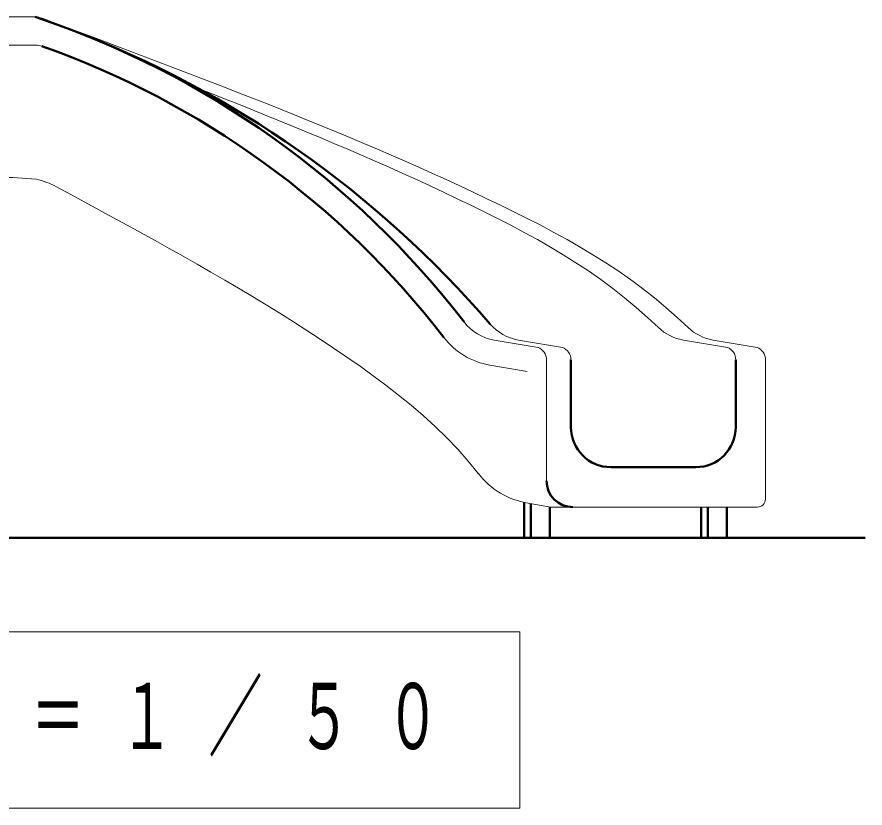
# Model space of a CAD drawing. Units: millimetres on the paper. Extents: x -385 to 0, y -594 to 267.
# Drawn here: x -249.64 to -207.29, y -232.87 to -193.39 of the extents above; entities that cross this region are included whole.
import ezdxf

# ---------------------------------------------------------------- set-up
doc = ezdxf.new("R2010")
doc.units = ezdxf.units.MM
doc.layers.add('LY_1', color=7, linetype='Continuous', lineweight=50)
doc.styles.add('ＭＳ ゴシック', font='')
doc.styles.get('ＭＳ ゴシック').set_extended_font_data('MS Gothic')

msp = doc.modelspace()

# ---------------------------------------------------------------- linework, layer by layer
at = {"layer": 'LY_1', "lineweight": 13}
for p, q in [((-248.725, -193.388), (-252.035, -193.388)), ((-248.722, -194.788), (-252.035, -194.788)), ((-223.619, -209.884), (-225.813, -209.512)), ((-222.397, -209.884), (-224.592, -209.512)), ((-214.167, -209.884), (-216.361, -209.512)), ((-212.684, -209.884), (-214.878, -209.512)), ((-224.162, -211.079), (-226.026, -210.763)), ((-223.198, -216.54), (-223.198, -210.502)), ((-212.263, -217.452), (-212.263, -210.502)), ((-224.119, -217.658), (-222.976, -217.852)), ((-222.976, -217.852), (-212.663, -217.852)), ((-224.526, -224.069), (-281.326, -224.069)), ((-224.526, -232.869), (-224.526, -224.069)), ((-281.326, -232.869), (-224.526, -232.869))]:
    msp.add_line(p, q, dxfattribs=at)
at = {"layer": 'LY_1', "color": 140}
for p, q in [((-221.976, -213.858), (-221.976, -210.502)), ((-213.746, -213.858), (-213.746, -210.502)), ((-219.976, -215.858), (-215.746, -215.858)), ((-224.315, -219.388), (-224.315, -217.62)), ((-223.973, -219.388), (-223.973, -217.683)), ((-223.033, -219.388), (-223.033, -217.852)), ((-215.482, -219.388), (-215.482, -217.852)), ((-215.14, -219.388), (-215.14, -217.852)), ((-214.2, -219.388), (-214.2, -217.852))]:
    msp.add_line(p, q, dxfattribs=at)
at = {"layer": 'LY_1'}
msp.add_line((-329.372, -219.388), (-207.293, -219.388), dxfattribs=at)
at = {"layer": 'LY_1', "lineweight": 13}
for points in [[(-248.378, -193.45), (-247.676, -193.71), (-246.974, -193.972), (-246.272, -194.234), (-245.571, -194.497), (-244.87, -194.761), (-244.169, -195.025), (-243.468, -195.29), (-242.768, -195.556), (-242.068, -195.822), (-241.368, -196.089), (-240.668, -196.357), (-239.969, -196.625), (-239.27, -196.895), (-238.572, -197.166), (-237.874, -197.439), (-237.177, -197.713), (-236.481, -197.99), (-235.786, -198.268), (-235.091, -198.549), (-234.398, -198.832), (-233.705, -199.118), (-233.014, -199.406), (-232.324, -199.697), (-231.635, -199.991), (-230.947, -200.288), (-230.26, -200.588), (-229.575, -200.891), (-228.892, -201.197), (-228.209, -201.506), (-227.529, -201.819), (-226.85, -202.136), (-226.173, -202.456), (-225.497, -202.78), (-224.824, -203.109), (-224.154, -203.444), (-223.488, -203.786), (-222.826, -204.137), (-222.17, -204.497), (-221.519, -204.869), (-220.877, -205.254), (-220.242, -205.652), (-219.617, -206.065), (-219.003, -206.495), (-218.402, -206.941), (-217.813, -207.404), (-217.238, -207.884), (-216.676, -208.38), (-216.127, -208.888)], [(-240.504, -196.992), (-239.93, -197.215), (-239.357, -197.439), (-238.66, -197.713), (-237.964, -197.99), (-237.269, -198.268), (-236.574, -198.549), (-235.881, -198.832), (-235.188, -199.118), (-234.497, -199.406), (-233.807, -199.697), (-233.118, -199.991), (-232.43, -200.288), (-231.743, -200.588), (-231.058, -200.891), (-230.375, -201.197), (-229.693, -201.506), (-229.012, -201.819), (-228.333, -202.136), (-227.656, -202.456), (-226.98, -202.78), (-226.307, -203.109), (-225.637, -203.444), (-224.971, -203.786), (-224.309, -204.137), (-223.653, -204.497), (-223.002, -204.869), (-222.36, -205.254), (-221.725, -205.652), (-221.1, -206.065), (-220.487, -206.495), (-219.885, -206.941), (-219.296, -207.404), (-218.721, -207.884), (-218.159, -208.38), (-217.61, -208.888)], [(-226.599, -216.181), (-227.104, -215.559), (-227.632, -214.958), (-228.185, -214.379), (-228.758, -213.82), (-229.35, -213.282), (-229.959, -212.761), (-230.58, -212.257), (-231.214, -211.768), (-231.857, -211.291), (-232.507, -210.824), (-233.164, -210.366), (-233.825, -209.915), (-234.491, -209.471), (-235.162, -209.034), (-235.836, -208.602), (-236.514, -208.176), (-237.195, -207.756), (-237.88, -207.341), (-238.567, -206.931), (-239.257, -206.525), (-239.95, -206.123), (-240.644, -205.725), (-241.341, -205.33), (-242.039, -204.939), (-242.738, -204.549), (-243.439, -204.162), (-244.14, -203.776), (-244.842, -203.391), (-245.544, -203.007), (-246.248, -202.625), (-246.952, -202.244), (-247.656, -201.864)], [(-223.619, -209.884), (-223.53, -209.924), (-223.449, -209.977), (-223.376, -210.043), (-223.314, -210.121), (-223.264, -210.208), (-223.228, -210.302), (-223.205, -210.401), (-223.198, -210.502)], [(-222.397, -209.884), (-222.309, -209.924), (-222.227, -209.977), (-222.155, -210.043), (-222.093, -210.121), (-222.043, -210.208), (-222.006, -210.302), (-221.984, -210.401), (-221.976, -210.502)], [(-214.167, -209.884), (-214.079, -209.924), (-213.997, -209.977), (-213.924, -210.043), (-213.862, -210.121), (-213.813, -210.208), (-213.776, -210.302), (-213.754, -210.401), (-213.746, -210.502)], [(-212.684, -209.884), (-212.596, -209.924), (-212.514, -209.977), (-212.441, -210.043), (-212.379, -210.121), (-212.329, -210.208), (-212.293, -210.302), (-212.271, -210.401), (-212.263, -210.502)]]:
    msp.add_lwpolyline(points, dxfattribs=at)
at = {"layer": 'LY_1', "color": 140}
for centre, radius, start, end in [((-262.961, -236.083), 45.007, 37.6194, 71.56), ((-265.478, -242.704), 52.09, 40.736, 69.1879), ((-262.961, -236.083), 43.737, 37.6194, 70.5383), ((-219.976, -213.858), 2, 180, 270), ((-215.746, -213.858), 2, 270, 0), ((-221.886, -216.54), 1.312, 180, 270)]:
    msp.add_arc(centre, radius, start, end, dxfattribs=at)
at = {"layer": 'LY_1', "lineweight": 13}
for centre, radius, start, end in [((-248.725, -194.388), 1, 69.6949, 90), ((-248.722, -195.788), 1, 70.0358, 90), ((-250.546, -219.388), 18, 84.0117, 90), ((-249.549, -205.388), 4, 61.7548, 77.2766), ((-225.411, -207.146), 2.4, 217.6194, 260.3646), ((-224.19, -207.146), 2.4, 220.736, 260.3646), ((-215.96, -207.146), 2.4, 226.5661, 260.3646), ((-214.477, -207.146), 2.4, 226.5661, 260.3646), ((-225.411, -207.146), 3.669, 217.6194, 260.3646), ((-223.45, -213.714), 4, 218.0631, 260.3646), ((-212.663, -217.452), 0.4, 270, 0)]:
    msp.add_arc(centre, radius, start, end, dxfattribs=at)

# ---------------------------------------------------------------- texts
at = {"layer": 'LY_1', "insert": (-279.926, -228.469), "char_height": 3.299, "attachment_point": 4, "style": 'ＭＳ ゴシック'}
msp.add_mtext('\\T1.64;\\W0.6;Ａ視立面図\u3000Ｓ＝１／５０', dxfattribs=at)

doc.saveas('drawing.dxf')
